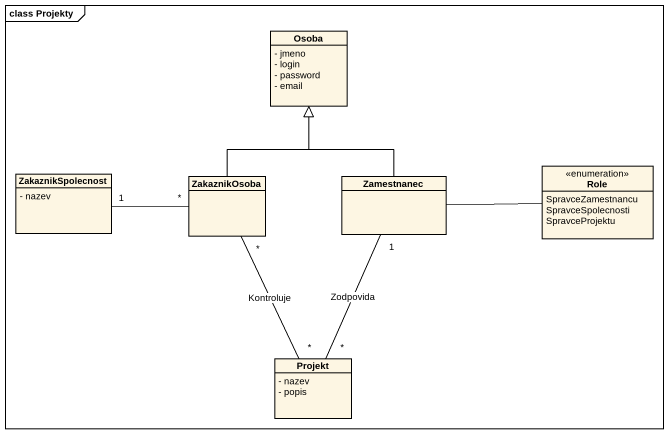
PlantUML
@startuml
mainframe class Projekty
hide circle
hide empty members
skinparam classAttributeIconSize 0
class Osoba {
  - jmeno
  - login
  - password
  - email
}
class ZakaznikSpolecnost {
  - nazev
}
class ZakaznikOsoba
class Zamestnanec
enum Role {
  SpravceZamestnancu
  SpravceSpolecnosti
  SpravceProjektu
}
class Projekt {
  - nazev
  - popis
}
ZakaznikSpolecnost "1" -right- "*" ZakaznikOsoba
ZakaznikOsoba -up-|> Osoba
ZakaznikOsoba "*" -- "*" Projekt : Kontroluje
Zamestnanec -up-|> Osoba
Zamestnanec "1" -- "*" Projekt : Zodpovida
Role -left- Zamestnanec
@enduml
